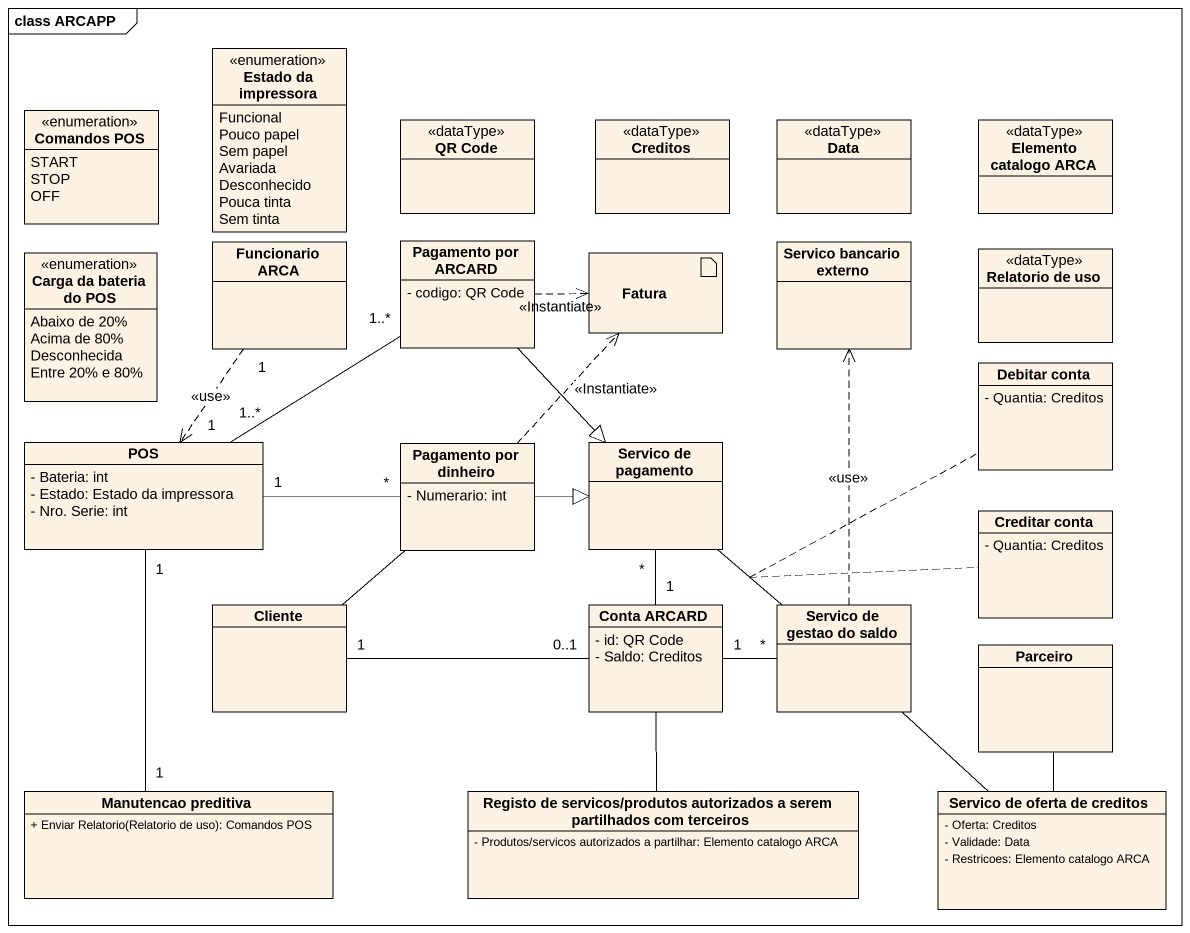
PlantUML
@startuml
mainframe class ARCAPP
allowmixing
hide circle
hide empty members
skinparam classAttributeIconSize 0
enum "Estado da impressora" as Estado_da_impressora {
  Funcional
  Pouco papel
  Sem papel
  Avariada
  Desconhecido
  Pouca tinta
  Sem tinta
}
enum "Comandos POS" as Comandos_POS {
  START
  STOP
  OFF
}
class "QR Code" as QR_Code <<dataType>>
class Creditos <<dataType>>
class Data <<dataType>>
class "Elemento catalogo ARCA" as Elemento_catalogo_ARCA <<dataType>>
class "Funcionario ARCA" as Funcionario_ARCA
class "Pagamento por ARCARD" as Pagamento_por_ARCARD {
  - codigo: QR Code
}
class "Servico bancario externo" as Servico_bancario_externo
class "Relatorio de uso" as Relatorio_de_uso <<dataType>>
enum "Carga da bateria do POS" as Carga_da_bateria_do_POS {
  Abaixo de 20%
  Acima de 80%
  Desconhecida
  Entre 20% e 80%
}
artifact Fatura
class "Debitar conta" as Debitar_conta {
  - Quantia: Creditos
}
class POS {
  - Bateria: int
  - Estado: Estado da impressora
  - Nro. Serie: int
}
class "Pagamento por dinheiro" as Pagamento_por_dinheiro {
  - Numerario: int
}
class "Servico de pagamento" as Servico_de_pagamento
class "Creditar conta" as Creditar_conta {
  - Quantia: Creditos
}
class Cliente
class "Conta ARCARD" as Conta_ARCARD {
  - id: QR Code
  - Saldo: Creditos
}
class "Servico de gestao do saldo" as Servico_de_gestao_do_saldo
class Parceiro
class "Manutencao preditiva" as Manutencao_preditiva {
  + Enviar Relatorio(Relatorio de uso): Comandos POS
}
class "Registo de servicos/produtos autorizados a serem partilhados com terceiros" as Registo_de_servicos {
  - Produtos/servicos autorizados a partilhar: Elemento catalogo ARCA
}
class "Servico de oferta de creditos" as Servico_de_oferta_de {
  - Oferta: Creditos
  - Validade: Data
  - Restricoes: Elemento catalogo ARCA
}
Funcionario_ARCA "1" ..> "1" POS : <<use>>
Pagamento_por_ARCARD .right.> Fatura : <<Instantiate>>
Pagamento_por_ARCARD --|> Servico_de_pagamento
POS "1..*" -up- "1..*" Pagamento_por_ARCARD
POS "1" -right- "*" Pagamento_por_dinheiro
POS "1" -- "1" Manutencao_preditiva
Pagamento_por_dinheiro .up.> Fatura : <<Instantiate>>
Pagamento_por_dinheiro -right-|> Servico_de_pagamento
Cliente -up- Pagamento_por_dinheiro
Cliente "1" -right- "0..1" Conta_ARCARD
Conta_ARCARD "1" -up- "*" Servico_de_pagamento
Conta_ARCARD "1" -right- "*" Servico_de_gestao_do_saldo
Conta_ARCARD -- Registo_de_servicos
Servico_de_gestao_do_saldo .up.> Servico_bancario_externo : <<use>>
Servico_de_gestao_do_saldo -up- Servico_de_pagamento
(Servico_de_gestao_do_saldo, Servico_de_pagamento) .. Debitar_conta
Servico_de_gestao_do_saldo -up- Servico_de_pagamento
(Servico_de_gestao_do_saldo, Servico_de_pagamento) .. Creditar_conta
Servico_de_gestao_do_saldo -- Servico_de_oferta_de
Parceiro -- Servico_de_oferta_de
@enduml
